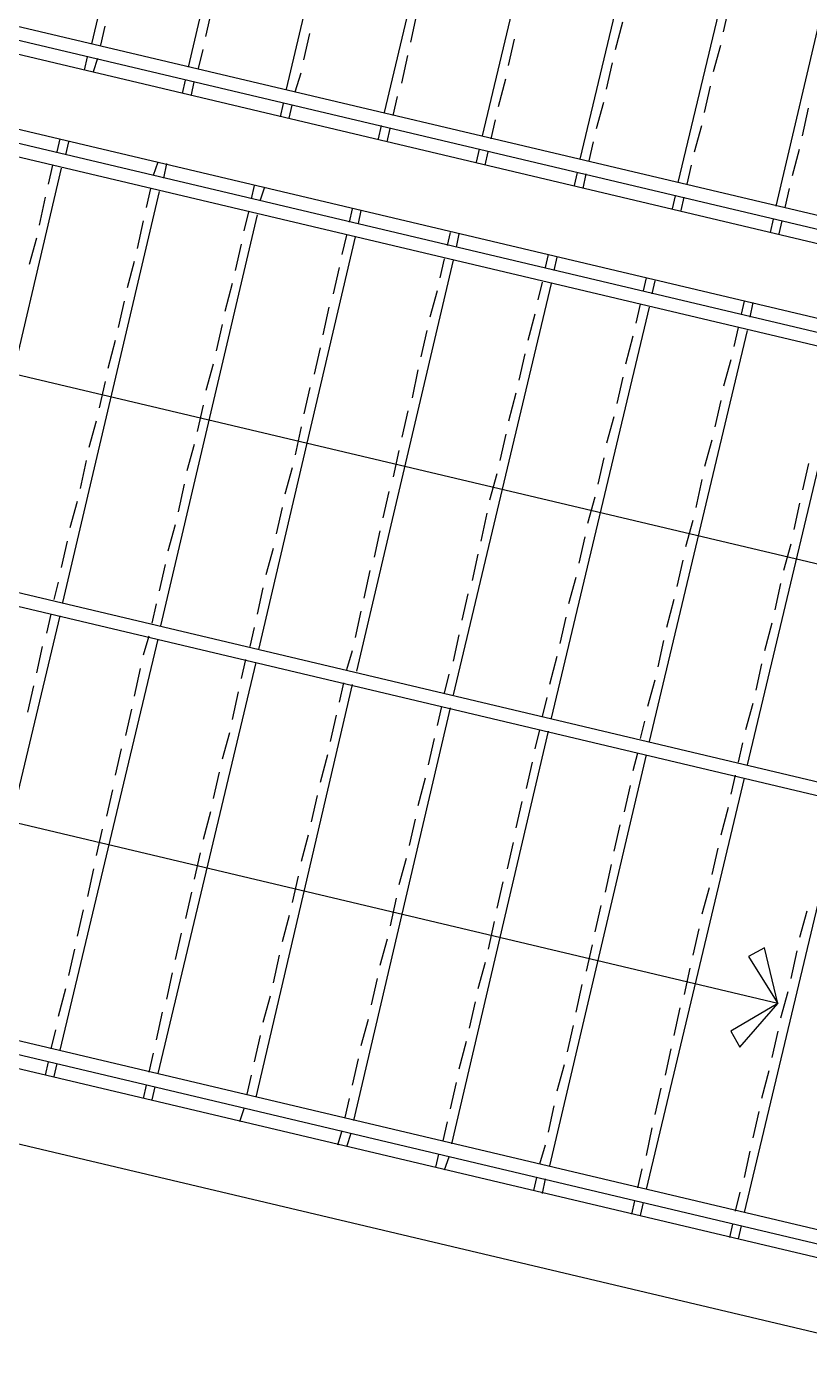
# Model space of a CAD drawing. Header units: feet. Extents: x -84 to 198, y -22 to 181.
# Drawn here: x 75.77 to 82.9, y 128.8 to 141.04 of the extents above; entities that cross this region are included whole.
import ezdxf

# ---------------------------------------------------------------- set-up
doc = ezdxf.new("R2010")
doc.units = ezdxf.units.FT
doc.layers.add('A-LINEA', color=7, linetype='CONTINUOUS')

msp = doc.modelspace()

# ---------------------------------------------------------------- linework, layer by layer
at = {"layer": 'A-LINEA'}
for p, q in [((76.36, 140.8844), (77.24, 144.6311)), ((76.36, 140.8844), (77.24, 144.6311)), ((77.24, 140.6711), (78.1333, 144.4311)), ((77.24, 140.6711), (78.1333, 144.4311)), ((78.1333, 140.4711), (79.0267, 144.2178)), ((78.1333, 140.4711), (79.0267, 144.2178)), ((79.0267, 140.2578), (79.92, 144.0044)), ((79.0267, 140.2578), (79.92, 144.0044)), ((79.92, 140.0444), (80.8133, 143.7911)), ((79.92, 140.0444), (80.8133, 143.7911)), ((60.8933, 143.6044), (85.3067, 137.8311)), ((60.8933, 143.6044), (85.3067, 137.8311)), ((80.8133, 139.8311), (81.7067, 143.5778)), ((80.8133, 139.8311), (81.7067, 143.5778)), ((81.7067, 139.6178), (82.6, 143.3644)), ((81.7067, 139.6178), (82.6, 143.3644)), ((82.6, 139.4044), (83.48, 143.1644)), ((82.6, 139.4044), (83.48, 143.1644)), ((69.8667, 142.4178), (86.2933, 138.5378)), ((69.8667, 142.4178), (86.2933, 138.5378)), ((69.84, 142.2978), (86.2, 138.4311)), ((69.84, 142.2978), (86.2, 138.4311)), ((69.8133, 142.1778), (86.1067, 138.3244)), ((69.8133, 142.1778), (86.1067, 138.3244)), ((68.08, 141.7778), (85.28, 137.7111)), ((68.08, 141.7778), (85.28, 137.7111)), ((68.0533, 141.6578), (85.2533, 137.5911)), ((68.0533, 141.6578), (85.2533, 137.5911)), ((77.4, 140.9511), (77.4533, 141.1911)), ((77.4, 140.9511), (77.4533, 141.1911)), ((82.12, 140.9911), (82.1733, 141.2311)), ((82.12, 140.9911), (82.1733, 141.2311)), ((79.2667, 140.8978), (79.32, 141.1378)), ((79.2667, 140.8978), (79.32, 141.1378)), ((81.1333, 140.8311), (81.2, 141.0844)), ((81.1333, 140.8311), (81.2, 141.0844)), ((76.44, 140.8711), (76.48, 141.0444)), ((76.44, 140.8711), (76.48, 141.0444)), ((78.2933, 140.7378), (78.3467, 140.9778)), ((78.2933, 140.7378), (78.3467, 140.9778)), ((77.3333, 140.6578), (77.3733, 140.8311)), ((77.3333, 140.6578), (77.3733, 140.8311)), ((80.16, 140.6844), (80.2133, 140.9244)), ((80.16, 140.6844), (80.2133, 140.9244)), ((80.16, 140.6844), (80.2133, 140.9244)), ((80.16, 140.6844), (80.2133, 140.9244)), ((82.0267, 140.6311), (82.0933, 140.8711)), ((82.0267, 140.6311), (82.0933, 140.8711)), ((76.2933, 140.6444), (76.32, 140.7644)), ((76.2933, 140.6444), (76.32, 140.7644)), ((76.3733, 140.6311), (76.4133, 140.7511)), ((76.3733, 140.6311), (76.4133, 140.7511)), ((79.1867, 140.5244), (79.24, 140.7778)), ((79.1867, 140.5244), (79.24, 140.7778)), ((81.0533, 140.4711), (81.1067, 140.7111)), ((81.0533, 140.4711), (81.1067, 140.7111)), ((78.2133, 140.4444), (78.2667, 140.6178)), ((78.2133, 140.4444), (78.2667, 140.6178)), ((80.0667, 140.3111), (80.1333, 140.5644)), ((80.0667, 140.3111), (80.1333, 140.5644)), ((80.0667, 140.3111), (80.1333, 140.5644)), ((80.0667, 140.3111), (80.1333, 140.5644)), ((77.1867, 140.4311), (77.2133, 140.5511)), ((77.1867, 140.4311), (77.2133, 140.5511)), ((77.2667, 140.4178), (77.2933, 140.5378)), ((77.2667, 140.4178), (77.2933, 140.5378)), ((81.9467, 140.2578), (82, 140.4978)), ((81.9467, 140.2578), (82, 140.4978)), ((78.08, 140.2178), (78.1067, 140.3378)), ((78.08, 140.2178), (78.1067, 140.3378)), ((78.16, 140.2044), (78.1867, 140.3244)), ((78.16, 140.2044), (78.1867, 140.3244)), ((79.1067, 140.2311), (79.1467, 140.4044)), ((79.1067, 140.2311), (79.1467, 140.4044)), ((80.96, 140.1111), (81.0267, 140.3511)), ((80.96, 140.1111), (81.0267, 140.3511)), ((82.84, 140.0444), (82.8933, 140.2978)), ((82.84, 140.0444), (82.8933, 140.2978)), ((78.9733, 140.0178), (79, 140.1378)), ((78.9733, 140.0178), (79, 140.1378)), ((79.0533, 139.9911), (79.08, 140.1111)), ((79.0533, 139.9911), (79.08, 140.1111)), ((80, 140.0178), (80.04, 140.1911)), ((80, 140.0178), (80.04, 140.1911)), ((80, 140.0178), (80.04, 140.1911)), ((80, 140.0178), (80.04, 140.1911)), ((81.8533, 139.8978), (81.92, 140.1378)), ((81.8533, 139.8978), (81.92, 140.1378)), ((76.0667, 140.0178), (76.04, 139.8978)), ((76.0667, 140.0178), (76.04, 139.8978)), ((76.1467, 139.9911), (76.12, 139.8711)), ((76.1467, 139.9911), (76.12, 139.8711)), ((80.8933, 139.8178), (80.9333, 139.9911)), ((80.8933, 139.8178), (80.9333, 139.9911)), ((79.8667, 139.8044), (79.8933, 139.9244)), ((79.8667, 139.8044), (79.8933, 139.9244)), ((79.8667, 139.8044), (79.8933, 139.9244)), ((79.8667, 139.8044), (79.8933, 139.9244)), ((79.9467, 139.7778), (79.9733, 139.8978)), ((79.9467, 139.7778), (79.9733, 139.8978)), ((79.9467, 139.7778), (79.9733, 139.8978)), ((79.9467, 139.7778), (79.9733, 139.8978)), ((82.7467, 139.6844), (82.8133, 139.9244)), ((82.7467, 139.6844), (82.8133, 139.9244)), ((76.08, 139.7511), (75.2, 136.0044)), ((76.08, 139.7511), (75.2, 136.0044)), ((76, 139.7778), (75.96, 139.6044)), ((76, 139.7778), (75.96, 139.6044)), ((76.96, 139.8044), (76.92, 139.6844)), ((76.96, 139.8044), (76.92, 139.6844)), ((77.04, 139.7911), (77.0133, 139.6578)), ((77.04, 139.7911), (77.0133, 139.6578)), ((80.76, 139.5911), (80.7867, 139.7111)), ((80.76, 139.5911), (80.7867, 139.7111)), ((81.7867, 139.6044), (81.8267, 139.7778)), ((81.7867, 139.6044), (81.8267, 139.7778)), ((77.84, 139.5911), (77.8133, 139.4711)), ((77.84, 139.5911), (77.8133, 139.4711)), ((80.84, 139.5644), (80.8667, 139.6978)), ((80.84, 139.5644), (80.8667, 139.6978)), ((83.4933, 136.0178), (68.5067, 139.5644)), ((83.4933, 136.0178), (68.5067, 139.5644)), ((75.9333, 139.4844), (75.88, 139.2311)), ((75.9333, 139.4844), (75.88, 139.2311)), ((76.9733, 139.5378), (76.0933, 135.7911)), ((76.9733, 139.5378), (76.0933, 135.7911)), ((76.8933, 139.5644), (76.8533, 139.3911)), ((76.8933, 139.5644), (76.8533, 139.3911)), ((77.9333, 139.5778), (77.8933, 139.4578)), ((77.9333, 139.5778), (77.8933, 139.4578)), ((81.6533, 139.3778), (81.68, 139.4978)), ((81.6533, 139.3778), (81.68, 139.4978)), ((81.7333, 139.3644), (81.76, 139.4844)), ((81.7333, 139.3644), (81.76, 139.4844)), ((82.68, 139.3911), (82.72, 139.5644)), ((82.68, 139.3911), (82.72, 139.5644)), ((77.7867, 139.3511), (77.7467, 139.1778)), ((77.7867, 139.3511), (77.7467, 139.1778)), ((78.7333, 139.3778), (78.7067, 139.2578)), ((78.7333, 139.3778), (78.7067, 139.2578)), ((78.8133, 139.3644), (78.7867, 139.2444)), ((78.8133, 139.3644), (78.7867, 139.2444)), ((76.8267, 139.2711), (76.7733, 139.0178)), ((76.8267, 139.2711), (76.7733, 139.0178)), ((77.8667, 139.3244), (76.9867, 135.5778)), ((77.8667, 139.3244), (76.9867, 135.5778)), ((82.5467, 139.1644), (82.5733, 139.2844)), ((82.5467, 139.1644), (82.5733, 139.2844)), ((82.6267, 139.1511), (82.6533, 139.2711)), ((82.6267, 139.1511), (82.6533, 139.2711)), ((75.8533, 139.1111), (75.7867, 138.8711)), ((75.8533, 139.1111), (75.7867, 138.8711)), ((78.76, 139.1244), (77.88, 135.3644)), ((78.76, 139.1244), (77.88, 135.3644)), ((78.68, 139.1378), (78.64, 138.9644)), ((78.68, 139.1378), (78.64, 138.9644)), ((79.6267, 139.1644), (79.6, 139.0444)), ((79.6267, 139.1644), (79.6, 139.0444)), ((79.6267, 139.1644), (79.6, 139.0444)), ((79.6267, 139.1644), (79.6, 139.0444)), ((79.7067, 139.1511), (79.68, 139.0311)), ((79.7067, 139.1511), (79.68, 139.0311)), ((79.7067, 139.1511), (79.68, 139.0311)), ((79.7067, 139.1511), (79.68, 139.0311)), ((77.72, 139.0578), (77.6667, 138.8178)), ((77.72, 139.0578), (77.6667, 138.8178)), ((76.7467, 138.8978), (76.68, 138.6578)), ((76.7467, 138.8978), (76.68, 138.6578)), ((79.6533, 138.9111), (78.7733, 135.1644)), ((79.6533, 138.9111), (78.7733, 135.1644)), ((79.6533, 138.9111), (78.7733, 135.1644)), ((79.6533, 138.9111), (78.7733, 135.1644)), ((79.5733, 138.9244), (79.5333, 138.7511)), ((79.5733, 138.9244), (79.5333, 138.7511)), ((79.5733, 138.9244), (79.5333, 138.7511)), ((79.5733, 138.9244), (79.5333, 138.7511)), ((80.52, 138.9644), (80.4933, 138.8444)), ((80.52, 138.9644), (80.4933, 138.8444)), ((80.6, 138.9378), (80.5733, 138.8178)), ((80.6, 138.9378), (80.5733, 138.8178)), ((78.6133, 138.8444), (78.56, 138.6044)), ((78.6133, 138.8444), (78.56, 138.6044)), ((81.4133, 138.7511), (81.3867, 138.6311)), ((81.4133, 138.7511), (81.3867, 138.6311)), ((77.64, 138.6978), (77.5733, 138.4444)), ((77.64, 138.6978), (77.5733, 138.4444)), ((79.5067, 138.6311), (79.44, 138.3911)), ((79.5067, 138.6311), (79.44, 138.3911)), ((79.5067, 138.6311), (79.44, 138.3911)), ((79.5067, 138.6311), (79.44, 138.3911)), ((80.5467, 138.6978), (79.6533, 134.9511)), ((80.5467, 138.6978), (79.6533, 134.9511)), ((80.4667, 138.7111), (80.4267, 138.5511)), ((80.4667, 138.7111), (80.4267, 138.5511)), ((81.4933, 138.7244), (81.4667, 138.6044)), ((81.4933, 138.7244), (81.4667, 138.6044)), ((76.6533, 138.5378), (76.6, 138.2978)), ((76.6533, 138.5378), (76.6, 138.2978)), ((78.52, 138.4844), (78.4667, 138.2311)), ((78.52, 138.4844), (78.4667, 138.2311)), ((81.44, 138.4844), (80.5467, 134.7378)), ((81.44, 138.4844), (80.5467, 134.7378)), ((81.36, 138.5111), (81.32, 138.3378)), ((81.36, 138.5111), (81.32, 138.3378)), ((82.3067, 138.5378), (82.28, 138.4178)), ((82.3067, 138.5378), (82.28, 138.4178)), ((82.3867, 138.5244), (82.36, 138.3911)), ((82.3867, 138.5244), (82.36, 138.3911)), ((80.4, 138.4178), (80.3333, 138.1778)), ((80.4, 138.4178), (80.3333, 138.1778)), ((77.5467, 138.3244), (77.4933, 138.0844)), ((77.5467, 138.3244), (77.4933, 138.0844)), ((79.4133, 138.2711), (79.36, 138.0311)), ((79.4133, 138.2711), (79.36, 138.0311)), ((79.4133, 138.2711), (79.36, 138.0311)), ((79.4133, 138.2711), (79.36, 138.0311)), ((82.3333, 138.2711), (81.44, 134.5244)), ((82.3333, 138.2711), (81.44, 134.5244)), ((82.2533, 138.2978), (82.2133, 138.1244)), ((82.2533, 138.2978), (82.2133, 138.1244)), ((76.5733, 138.1778), (76.5067, 137.9244)), ((76.5733, 138.1778), (76.5067, 137.9244)), ((81.2933, 138.2178), (81.2267, 137.9644)), ((81.2933, 138.2178), (81.2267, 137.9644)), ((78.44, 138.1111), (78.3867, 137.8711)), ((78.44, 138.1111), (78.3867, 137.8711)), ((80.3067, 138.0578), (80.2533, 137.8178)), ((80.3067, 138.0578), (80.2533, 137.8178)), ((82.1867, 138.0044), (82.12, 137.7644)), ((82.1867, 138.0044), (82.12, 137.7644)), ((83.2267, 138.0578), (82.3333, 134.3111)), ((83.2267, 138.0578), (82.3333, 134.3111)), ((67.1733, 137.8978), (84.36, 133.8311)), ((67.1733, 137.8978), (84.36, 133.8311)), ((77.4667, 137.9644), (77.4, 137.7244)), ((77.4667, 137.9644), (77.4, 137.7244)), ((79.3333, 137.9111), (79.28, 137.6578)), ((79.3333, 137.9111), (79.28, 137.6578)), ((79.3333, 137.9111), (79.28, 137.6578)), ((79.3333, 137.9111), (79.28, 137.6578)), ((76.48, 137.8044), (76.4267, 137.5644)), ((76.48, 137.8044), (76.4267, 137.5644)), ((78.3467, 137.7511), (78.2933, 137.5111)), ((78.3467, 137.7511), (78.2933, 137.5111)), ((81.2, 137.8444), (81.1467, 137.6044)), ((81.2, 137.8444), (81.1467, 137.6044)), ((80.2267, 137.6978), (80.16, 137.4444)), ((80.2267, 137.6978), (80.16, 137.4444)), ((82.0933, 137.6311), (82.04, 137.3911)), ((82.0933, 137.6311), (82.04, 137.3911)), ((77.3733, 137.5911), (77.32, 137.3511)), ((77.3733, 137.5911), (77.32, 137.3511)), ((79.24, 137.5378), (79.1867, 137.2978)), ((79.24, 137.5378), (79.1867, 137.2978)), ((79.24, 137.5378), (79.1867, 137.2978)), ((79.24, 137.5378), (79.1867, 137.2978)), ((76.4, 137.4444), (76.3333, 137.2044)), ((76.4, 137.4444), (76.3333, 137.2044)), ((78.2667, 137.3911), (78.2133, 137.1378)), ((78.2667, 137.3911), (78.2133, 137.1378)), ((81.12, 137.4844), (81.0533, 137.2444)), ((81.12, 137.4844), (81.0533, 137.2444)), ((80.1333, 137.3244), (80.08, 137.0844)), ((80.1333, 137.3244), (80.08, 137.0844)), ((82.0133, 137.2711), (81.9467, 137.0311)), ((82.0133, 137.2711), (81.9467, 137.0311)), ((77.2933, 137.2311), (77.2267, 136.9911)), ((77.2933, 137.2311), (77.2267, 136.9911)), ((79.16, 137.1778), (79.1067, 136.9378)), ((79.16, 137.1778), (79.1067, 136.9378)), ((79.16, 137.1778), (79.1067, 136.9378)), ((79.16, 137.1778), (79.1067, 136.9378)), ((76.3067, 137.0844), (76.2533, 136.8311)), ((76.3067, 137.0844), (76.2533, 136.8311)), ((78.1867, 137.0178), (78.12, 136.7778)), ((78.1867, 137.0178), (78.12, 136.7778)), ((81.0267, 137.1111), (80.9733, 136.8711)), ((81.0267, 137.1111), (80.9733, 136.8711)), ((82.8933, 137.0578), (82.84, 136.8178)), ((82.8933, 137.0578), (82.84, 136.8178)), ((80.0533, 136.9644), (79.9867, 136.7244)), ((80.0533, 136.9644), (79.9867, 136.7244)), ((81.92, 136.9111), (81.8667, 136.6578)), ((81.92, 136.9111), (81.8667, 136.6578)), ((77.2, 136.8711), (77.1467, 136.6178)), ((77.2, 136.8711), (77.1467, 136.6178)), ((79.0667, 136.8044), (79.0133, 136.5644)), ((79.0667, 136.8044), (79.0133, 136.5644)), ((79.0667, 136.8044), (79.0133, 136.5644)), ((79.0667, 136.8044), (79.0133, 136.5644)), ((76.2267, 136.7111), (76.16, 136.4711)), ((76.2267, 136.7111), (76.16, 136.4711)), ((78.0933, 136.6578), (78.04, 136.4178)), ((78.0933, 136.6578), (78.04, 136.4178)), ((80.9467, 136.7511), (80.88, 136.5111)), ((80.9467, 136.7511), (80.88, 136.5111)), ((82.8133, 136.6978), (82.76, 136.4578)), ((82.8133, 136.6978), (82.76, 136.4578)), ((79.96, 136.6044), (79.9067, 136.3511)), ((79.96, 136.6044), (79.9067, 136.3511)), ((81.84, 136.5378), (81.7733, 136.2978)), ((81.84, 136.5378), (81.7733, 136.2978)), ((77.12, 136.4978), (77.0533, 136.2578)), ((77.12, 136.4978), (77.0533, 136.2578)), ((78.9867, 136.4444), (78.9333, 136.2044)), ((78.9867, 136.4444), (78.9333, 136.2044)), ((78.9867, 136.4444), (78.9333, 136.2044)), ((78.9867, 136.4444), (78.9333, 136.2044)), ((76.1333, 136.3511), (76.08, 136.1111)), ((76.1333, 136.3511), (76.08, 136.1111)), ((78.0133, 136.2844), (77.9467, 136.0444)), ((78.0133, 136.2844), (77.9467, 136.0444)), ((80.8533, 136.3911), (80.8, 136.1511)), ((80.8533, 136.3911), (80.8, 136.1511)), ((82.7333, 136.3244), (82.6667, 136.0844)), ((82.7333, 136.3244), (82.6667, 136.0844)), ((79.88, 136.2311), (79.8267, 135.9911)), ((79.88, 136.2311), (79.8267, 135.9911)), ((81.7467, 136.1778), (81.6933, 135.9378)), ((81.7467, 136.1778), (81.6933, 135.9378)), ((77.0267, 136.1378), (76.9733, 135.8978)), ((77.0267, 136.1378), (76.9733, 135.8978)), ((78.8933, 136.0844), (78.84, 135.8311)), ((78.8933, 136.0844), (78.84, 135.8311)), ((78.8933, 136.0844), (78.84, 135.8311)), ((78.8933, 136.0844), (78.84, 135.8311)), ((76.0533, 135.9778), (76.0133, 135.8178)), ((76.0533, 135.9778), (76.0133, 135.8178)), ((77.92, 135.9244), (77.8667, 135.6844)), ((77.92, 135.9244), (77.8667, 135.6844)), ((80.7733, 136.0178), (80.7067, 135.7778)), ((80.7733, 136.0178), (80.7067, 135.7778)), ((82.64, 135.9644), (82.5867, 135.7244)), ((82.64, 135.9644), (82.5867, 135.7244)), ((79.7867, 135.8711), (79.7333, 135.6311)), ((79.7867, 135.8711), (79.7333, 135.6311)), ((81.6667, 135.8178), (81.6, 135.5644)), ((81.6667, 135.8178), (81.6, 135.5644)), ((82.6133, 132.1378), (67.5867, 135.6978)), ((82.6133, 132.1378), (67.5867, 135.6978)), ((76.0667, 135.6711), (75.1733, 131.9244)), ((76.0667, 135.6711), (75.1733, 131.9244)), ((75.9867, 135.6844), (75.9467, 135.5111)), ((75.9867, 135.6844), (75.9467, 135.5111)), ((76.9467, 135.7778), (76.9067, 135.6044)), ((76.9467, 135.7778), (76.9067, 135.6044)), ((78.8133, 135.7111), (78.76, 135.4711)), ((78.8133, 135.7111), (78.76, 135.4711)), ((78.8133, 135.7111), (78.76, 135.4711)), ((78.8133, 135.7111), (78.76, 135.4711)), ((77.84, 135.5644), (77.8, 135.3911)), ((77.84, 135.5644), (77.8, 135.3911)), ((80.68, 135.6578), (80.6267, 135.4178)), ((80.68, 135.6578), (80.6267, 135.4178)), ((82.56, 135.6044), (82.4933, 135.3511)), ((82.56, 135.6044), (82.4933, 135.3511)), ((58.9733, 135.4978), (83.3867, 129.7244)), ((58.9733, 135.4978), (83.3867, 129.7244)), ((76.96, 135.4578), (76.0667, 131.7111)), ((76.96, 135.4578), (76.0667, 131.7111)), ((76.88, 135.4844), (76.8267, 135.3111)), ((76.88, 135.4844), (76.8267, 135.3111)), ((79.7067, 135.4978), (79.6533, 135.2578)), ((79.7067, 135.4978), (79.6533, 135.2578)), ((81.5733, 135.4444), (81.52, 135.2044)), ((81.5733, 135.4444), (81.52, 135.2044)), ((75.9067, 135.3911), (75.8533, 135.1511)), ((75.9067, 135.3911), (75.8533, 135.1511)), ((78.7333, 135.3511), (78.68, 135.1778)), ((78.7333, 135.3511), (78.68, 135.1778)), ((78.7333, 135.3511), (78.68, 135.1778)), ((78.7333, 135.3511), (78.68, 135.1778)), ((76.8, 135.1911), (76.7467, 134.9378)), ((76.8, 135.1911), (76.7467, 134.9378)), ((77.8533, 135.2444), (76.96, 131.4978)), ((77.8533, 135.2444), (76.96, 131.4978)), ((77.76, 135.2711), (77.72, 135.0978)), ((77.76, 135.2711), (77.72, 135.0978)), ((80.6, 135.2978), (80.5333, 135.0444)), ((80.6, 135.2978), (80.5333, 135.0444)), ((82.4667, 135.2311), (82.4133, 134.9911)), ((82.4667, 135.2311), (82.4133, 134.9911)), ((78.6533, 135.0578), (78.6133, 134.8844)), ((78.6533, 135.0578), (78.6133, 134.8844)), ((78.6533, 135.0578), (78.6133, 134.8844)), ((78.6533, 135.0578), (78.6133, 134.8844)), ((79.6133, 135.1378), (79.5733, 134.9644)), ((79.6133, 135.1378), (79.5733, 134.9644)), ((81.4933, 135.0844), (81.4267, 134.8444)), ((81.4933, 135.0844), (81.4267, 134.8444)), ((58.1733, 135.0044), (84.3733, 128.8044)), ((58.1733, 135.0044), (84.3733, 128.8044)), ((75.8267, 135.0311), (75.7733, 134.7911)), ((75.8267, 135.0311), (75.7733, 134.7911)), ((77.6933, 134.9778), (77.64, 134.7244)), ((77.6933, 134.9778), (77.64, 134.7244)), ((78.7333, 135.0444), (77.8533, 131.2844)), ((78.7333, 135.0444), (77.8533, 131.2844)), ((78.7333, 135.0444), (77.8533, 131.2844)), ((78.7333, 135.0444), (77.8533, 131.2844)), ((76.72, 134.8178), (76.6667, 134.5778)), ((76.72, 134.8178), (76.6667, 134.5778)), ((79.6267, 134.8311), (78.7467, 131.0711)), ((79.6267, 134.8311), (78.7467, 131.0711)), ((79.5467, 134.8444), (79.5067, 134.6711)), ((79.5467, 134.8444), (79.5067, 134.6711)), ((80.5067, 134.9244), (80.4667, 134.7511)), ((80.5067, 134.9244), (80.4667, 134.7511)), ((82.3867, 134.8711), (82.32, 134.6311)), ((82.3867, 134.8711), (82.32, 134.6311)), ((78.5867, 134.7644), (78.5333, 134.5244)), ((78.5867, 134.7644), (78.5333, 134.5244)), ((78.5867, 134.7644), (78.5333, 134.5244)), ((78.5867, 134.7644), (78.5333, 134.5244)), ((81.4, 134.7111), (81.36, 134.5511)), ((81.4, 134.7111), (81.36, 134.5511)), ((77.6133, 134.6044), (77.5467, 134.3644)), ((77.6133, 134.6044), (77.5467, 134.3644)), ((80.52, 134.6178), (79.64, 130.8578)), ((80.52, 134.6178), (79.64, 130.8578)), ((80.44, 134.6311), (80.4, 134.4578)), ((80.44, 134.6311), (80.4, 134.4578)), ((76.6267, 134.4578), (76.5733, 134.2178)), ((76.6267, 134.4578), (76.5733, 134.2178)), ((79.48, 134.5511), (79.4267, 134.3111)), ((79.48, 134.5511), (79.4267, 134.3111)), ((82.2933, 134.5111), (82.2533, 134.3378)), ((82.2933, 134.5111), (82.2533, 134.3378)), ((78.5067, 134.4044), (78.44, 134.1511)), ((78.5067, 134.4044), (78.44, 134.1511)), ((78.5067, 134.4044), (78.44, 134.1511)), ((78.5067, 134.4044), (78.44, 134.1511)), ((80.3733, 134.3378), (80.32, 134.0978)), ((80.3733, 134.3378), (80.32, 134.0978)), ((81.4133, 134.4044), (80.5333, 130.6578)), ((81.4133, 134.4044), (80.5333, 130.6578)), ((81.3333, 134.4178), (81.2933, 134.2578)), ((81.3333, 134.4178), (81.2933, 134.2578)), ((77.52, 134.2444), (77.4667, 134.0044)), ((77.52, 134.2444), (77.4667, 134.0044)), ((82.2267, 134.2178), (82.1867, 134.0444)), ((82.2267, 134.2178), (82.1867, 134.0444)), ((76.5467, 134.0844), (76.4933, 133.8444)), ((76.5467, 134.0844), (76.4933, 133.8444)), ((79.4, 134.1911), (79.3333, 133.9378)), ((79.4, 134.1911), (79.3333, 133.9378)), ((81.2667, 134.1244), (81.2133, 133.8844)), ((81.2667, 134.1244), (81.2133, 133.8844)), ((82.3067, 134.1911), (81.4133, 130.4444)), ((82.3067, 134.1911), (81.4133, 130.4444)), ((66.2533, 134.0311), (83.4533, 129.9644)), ((66.2533, 134.0311), (83.4533, 129.9644)), ((78.4133, 134.0311), (78.36, 133.7911)), ((78.4133, 134.0311), (78.36, 133.7911)), ((78.4133, 134.0311), (78.36, 133.7911)), ((78.4133, 134.0311), (78.36, 133.7911)), ((80.28, 133.9778), (80.2267, 133.7378)), ((80.28, 133.9778), (80.2267, 133.7378)), ((83.2, 133.9778), (82.3067, 130.2311)), ((83.2, 133.9778), (82.3067, 130.2311)), ((66.2267, 133.9111), (83.4133, 129.8444)), ((66.2267, 133.9111), (83.4133, 129.8444)), ((77.44, 133.8844), (77.3733, 133.6311)), ((77.44, 133.8844), (77.3733, 133.6311)), ((82.16, 133.9244), (82.0933, 133.6711)), ((82.16, 133.9244), (82.0933, 133.6711)), ((76.4533, 133.7244), (76.4, 133.4844)), ((76.4533, 133.7244), (76.4, 133.4844)), ((79.3067, 133.8178), (79.2533, 133.5778)), ((79.3067, 133.8178), (79.2533, 133.5778)), ((81.1733, 133.7644), (81.12, 133.5244)), ((81.1733, 133.7644), (81.12, 133.5244)), ((78.3333, 133.6711), (78.2667, 133.4311)), ((78.3333, 133.6711), (78.2667, 133.4311)), ((78.3333, 133.6711), (78.2667, 133.4311)), ((78.3333, 133.6711), (78.2667, 133.4311)), ((80.2, 133.6044), (80.1467, 133.3644)), ((80.2, 133.6044), (80.1467, 133.3644)), ((77.3467, 133.5111), (77.2933, 133.2711)), ((77.3467, 133.5111), (77.2933, 133.2711)), ((82.0667, 133.5511), (82.0133, 133.3111)), ((82.0667, 133.5511), (82.0133, 133.3111)), ((76.3733, 133.3644), (76.32, 133.1111)), ((76.3733, 133.3644), (76.32, 133.1111)), ((79.2267, 133.4578), (79.16, 133.2178)), ((79.2267, 133.4578), (79.16, 133.2178)), ((81.0933, 133.4044), (81.04, 133.1511)), ((81.0933, 133.4044), (81.04, 133.1511)), ((78.24, 133.2978), (78.1867, 133.0578)), ((78.24, 133.2978), (78.1867, 133.0578)), ((78.24, 133.2978), (78.1867, 133.0578)), ((78.24, 133.2978), (78.1867, 133.0578)), ((80.1067, 133.2444), (80.0533, 133.0044)), ((80.1067, 133.2444), (80.0533, 133.0044)), ((77.2667, 133.1511), (77.2133, 132.9111)), ((77.2667, 133.1511), (77.2133, 132.9111)), ((81.9867, 133.1911), (81.92, 132.9511)), ((81.9867, 133.1911), (81.92, 132.9511)), ((76.28, 132.9911), (76.2267, 132.7511)), ((76.28, 132.9911), (76.2267, 132.7511)), ((79.1333, 133.0978), (79.08, 132.8444)), ((79.1333, 133.0978), (79.08, 132.8444)), ((81, 133.0311), (80.9467, 132.7911)), ((81, 133.0311), (80.9467, 132.7911)), ((82.88, 132.9778), (82.8133, 132.7378)), ((82.88, 132.9778), (82.8133, 132.7378)), ((78.16, 132.9378), (78.0933, 132.6978)), ((78.16, 132.9378), (78.0933, 132.6978)), ((78.16, 132.9378), (78.0933, 132.6978)), ((78.16, 132.9378), (78.0933, 132.6978)), ((80.0267, 132.8844), (79.9733, 132.6311)), ((80.0267, 132.8844), (79.9733, 132.6311)), ((77.1733, 132.7778), (77.12, 132.5378)), ((77.1733, 132.7778), (77.12, 132.5378)), ((81.8933, 132.8178), (81.84, 132.5778)), ((81.8933, 132.8178), (81.84, 132.5778)), ((76.2, 132.6311), (76.1467, 132.3911)), ((76.2, 132.6311), (76.1467, 132.3911)), ((79.0533, 132.7244), (78.9867, 132.4844)), ((79.0533, 132.7244), (78.9867, 132.4844)), ((80.92, 132.6711), (80.8667, 132.4311)), ((80.92, 132.6711), (80.8667, 132.4311)), ((82.7867, 132.6178), (82.7333, 132.3644)), ((82.7867, 132.6178), (82.7333, 132.3644)), ((78.0667, 132.5778), (78.0133, 132.3244)), ((78.0667, 132.5778), (78.0133, 132.3244)), ((78.0667, 132.5778), (78.0133, 132.3244)), ((78.0667, 132.5778), (78.0133, 132.3244)), ((79.9467, 132.5111), (79.88, 132.2711)), ((79.9467, 132.5111), (79.88, 132.2711)), ((77.0933, 132.4178), (77.04, 132.1778)), ((77.0933, 132.4178), (77.04, 132.1778)), ((81.8133, 132.4578), (81.76, 132.2178)), ((81.8133, 132.4578), (81.76, 132.2178)), ((76.12, 132.2711), (76.0533, 132.0178)), ((76.12, 132.2711), (76.0533, 132.0178)), ((78.96, 132.3644), (78.9067, 132.1244)), ((78.96, 132.3644), (78.9067, 132.1244)), ((80.8267, 132.3111), (80.7733, 132.0578)), ((80.8267, 132.3111), (80.7733, 132.0578)), ((82.7067, 132.2444), (82.64, 132.0044)), ((82.7067, 132.2444), (82.64, 132.0044)), ((77.9867, 132.2044), (77.92, 131.9644)), ((77.9867, 132.2044), (77.92, 131.9644)), ((77.9867, 132.2044), (77.92, 131.9644)), ((77.9867, 132.2044), (77.92, 131.9644)), ((79.8533, 132.1511), (79.8, 131.9111)), ((79.8533, 132.1511), (79.8, 131.9111)), ((77, 132.0578), (76.9467, 131.8044)), ((77, 132.0578), (76.9467, 131.8044)), ((81.72, 132.0978), (81.6667, 131.8444)), ((81.72, 132.0978), (81.6667, 131.8444)), ((76.0267, 131.8978), (75.9867, 131.7244)), ((76.0267, 131.8978), (75.9867, 131.7244)), ((78.88, 131.9911), (78.8133, 131.7511)), ((78.88, 131.9911), (78.8133, 131.7511)), ((80.7467, 131.9378), (80.6933, 131.6978)), ((80.7467, 131.9378), (80.6933, 131.6978)), ((82.6133, 131.8844), (82.56, 131.6444)), ((82.6133, 131.8844), (82.56, 131.6444)), ((77.8933, 131.8444), (77.84, 131.6044)), ((77.8933, 131.8444), (77.84, 131.6044)), ((77.8933, 131.8444), (77.84, 131.6044)), ((77.8933, 131.8444), (77.84, 131.6044)), ((79.7733, 131.7911), (79.7067, 131.5378)), ((79.7733, 131.7911), (79.7067, 131.5378)), ((76.92, 131.6844), (76.88, 131.5111)), ((76.92, 131.6844), (76.88, 131.5111)), ((78.7867, 131.6311), (78.7333, 131.3911)), ((78.7867, 131.6311), (78.7333, 131.3911)), ((81.64, 131.7244), (81.5867, 131.4844)), ((81.64, 131.7244), (81.5867, 131.4844)), ((75.96, 131.6044), (75.9333, 131.4844)), ((75.96, 131.6044), (75.9333, 131.4844)), ((76.04, 131.5911), (76.0133, 131.4711)), ((76.04, 131.5911), (76.0133, 131.4711)), ((80.6667, 131.5778), (80.6, 131.3378)), ((80.6667, 131.5778), (80.6, 131.3378)), ((82.5333, 131.5244), (82.4667, 131.2711)), ((82.5333, 131.5244), (82.4667, 131.2711)), ((76.8533, 131.3911), (76.8267, 131.2711)), ((76.8533, 131.3911), (76.8267, 131.2711)), ((77.8133, 131.4844), (77.7733, 131.3111)), ((77.8133, 131.4844), (77.7733, 131.3111)), ((77.8133, 131.4844), (77.7733, 131.3111)), ((77.8133, 131.4844), (77.7733, 131.3111)), ((79.68, 131.4178), (79.6267, 131.1778)), ((79.68, 131.4178), (79.6267, 131.1778)), ((76.9333, 131.3778), (76.9067, 131.2578)), ((76.9333, 131.3778), (76.9067, 131.2578)), ((78.7067, 131.2711), (78.6667, 131.0978)), ((78.7067, 131.2711), (78.6667, 131.0978)), ((81.5467, 131.3644), (81.4933, 131.1244)), ((81.5467, 131.3644), (81.4933, 131.1244)), ((77.7467, 131.1778), (77.7067, 131.0578)), ((77.7467, 131.1778), (77.7067, 131.0578)), ((77.7467, 131.1778), (77.7067, 131.0578)), ((77.7467, 131.1778), (77.7067, 131.0578)), ((80.5733, 131.2044), (80.52, 130.9644)), ((80.5733, 131.2044), (80.52, 130.9644)), ((82.44, 131.1511), (82.3867, 130.9111)), ((82.44, 131.1511), (82.3867, 130.9111)), ((79.6, 131.0578), (79.56, 130.8844)), ((79.6, 131.0578), (79.56, 130.8844)), ((78.64, 130.9778), (78.6, 130.8444)), ((78.64, 130.9778), (78.6, 130.8444)), ((78.72, 130.9511), (78.68, 130.8311)), ((78.72, 130.9511), (78.68, 130.8311)), ((78.72, 130.9511), (78.68, 130.8311)), ((78.72, 130.9511), (78.68, 130.8311)), ((81.4667, 131.0044), (81.4133, 130.7511)), ((81.4667, 131.0044), (81.4133, 130.7511)), ((80.4933, 130.8444), (80.44, 130.6711)), ((80.4933, 130.8444), (80.44, 130.6711)), ((82.36, 130.7911), (82.3067, 130.5511)), ((82.36, 130.7911), (82.3067, 130.5511)), ((79.52, 130.7644), (79.4933, 130.6444)), ((79.52, 130.7644), (79.4933, 130.6444)), ((79.6133, 130.7378), (79.5733, 130.6178)), ((79.6133, 130.7378), (79.5733, 130.6178)), ((80.4133, 130.5511), (80.3867, 130.4311)), ((80.4133, 130.5511), (80.3867, 130.4311)), ((80.4933, 130.5378), (80.4667, 130.4044)), ((80.4933, 130.5378), (80.4667, 130.4044)), ((81.3733, 130.6311), (81.3333, 130.4578)), ((81.3733, 130.6311), (81.3333, 130.4578)), ((82.2667, 130.4178), (82.2267, 130.2444)), ((82.2667, 130.4178), (82.2267, 130.2444)), ((81.3067, 130.3378), (81.28, 130.2178)), ((81.3067, 130.3378), (81.28, 130.2178)), ((81.3867, 130.3244), (81.36, 130.2044)), ((81.3867, 130.3244), (81.36, 130.2044)), ((82.2, 130.1244), (82.1733, 130.0044)), ((82.2, 130.1244), (82.1733, 130.0044)), ((82.28, 130.1111), (82.2533, 129.9911)), ((82.28, 130.1111), (82.2533, 129.9911))]:
    msp.add_line(p, q, dxfattribs=at)
for points in [[(67.1733, 137.8978), (67.1467, 137.7778), (84.3333, 133.7111)], [(67.1733, 137.8978), (67.1467, 137.7778), (84.3333, 133.7111)], [(82.2667, 131.7378), (82.6133, 132.1378), (82.4933, 132.6444), (82.3467, 132.5644), (82.6133, 132.1378), (82.1867, 131.8844), (82.2667, 131.7378)], [(82.2667, 131.7378), (82.6133, 132.1378), (82.4933, 132.6444), (82.3467, 132.5644), (82.6133, 132.1378), (82.1867, 131.8844), (82.2667, 131.7378)]]:
    msp.add_lwpolyline(points, dxfattribs=at)

doc.saveas('drawing.dxf')
